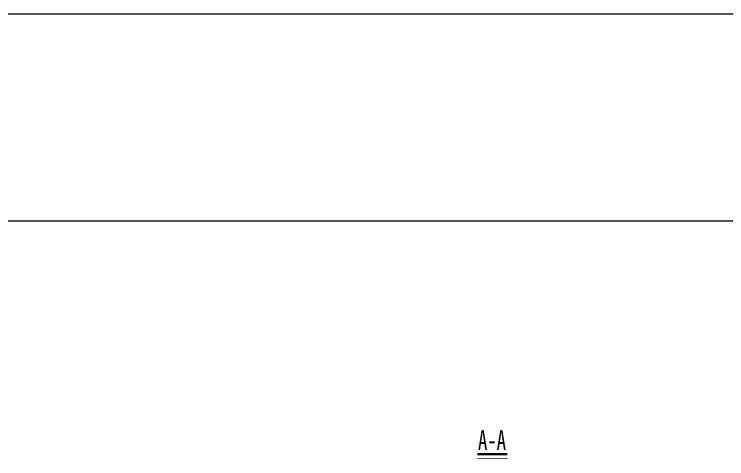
# Model space of a CAD drawing. Header units: millimetres. Extents: x -411717 to -116098, y 0 to 693159.
# Drawn here: x -193988 to -188540, y 315057 to 318458 of the extents above; entities that cross this region are included whole.
import ezdxf

# ---------------------------------------------------------------- set-up
doc = ezdxf.new("R2010")
doc.units = ezdxf.units.MM
doc.header["$LTSCALE"] = 2
for name, color, linetype, lineweight in [('加粗线', 6, 'Continuous', 25), ('标注', 4, 'Continuous', 13), ('细线', 4, 'Continuous', 15)]:
    doc.layers.add(name, color=color, linetype=linetype, lineweight=lineweight)
doc.styles.get("Standard").update_dxf_attribs({"font": '仿宋_GB2312.ttf'})

msp = doc.modelspace()

# ---------------------------------------------------------------- linework, layer by layer
at = {"layer": '加粗线', "ltscale": 100, "const_width": 16.7}
msp.add_lwpolyline([(-190447.2, 315092.5), (-190217.2, 315092.5)], dxfattribs=at)
at = {"layer": '标注'}
for p, q in [((-141948.3, 318457.8), (-216405.5, 318457.8)), ((-141948.3, 316874.6), (-216405.5, 316874.6))]:
    msp.add_line(p, q, dxfattribs=at)
at = {"layer": '细线', "ltscale": 100, "const_width": 5}
msp.add_lwpolyline([(-190447.2, 315059.2), (-190217.2, 315059.2)], dxfattribs=at)

# ---------------------------------------------------------------- texts
at = {"width": 0.7}
msp.add_text('A-A', height=150, dxfattribs=at).set_placement((-190442.3, 315124.5))

doc.saveas('drawing.dxf')
